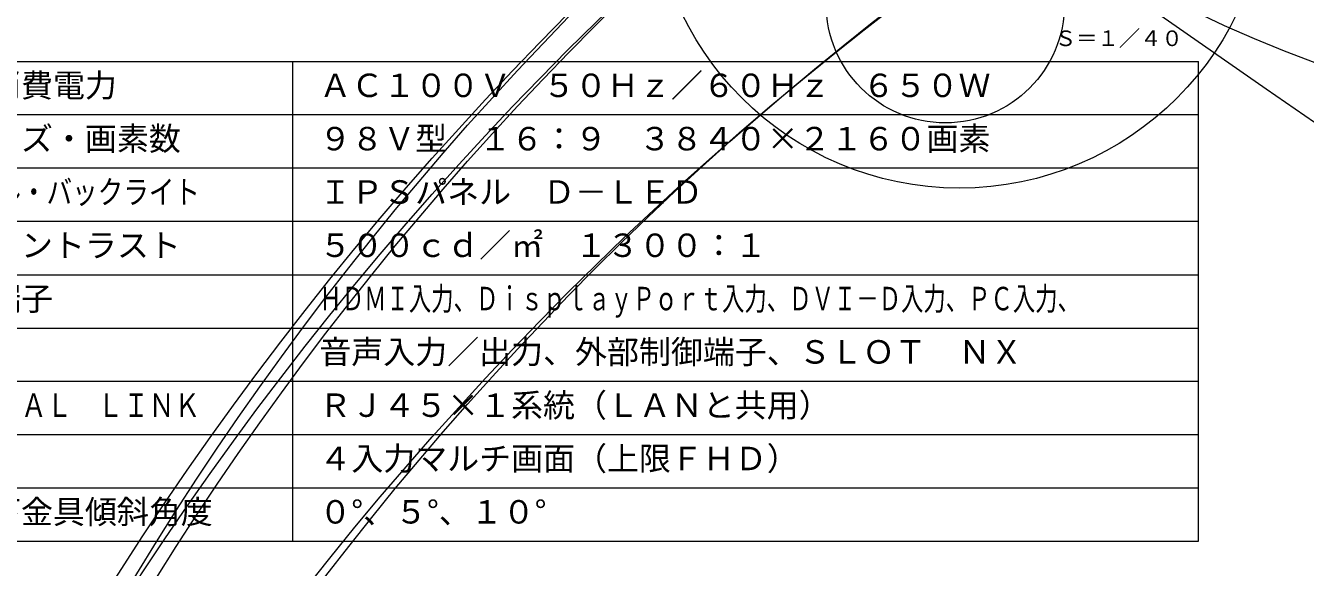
# Model space of a CAD drawing. Units: millimetres, scale not verified. Extents: x -2243 to 8485, y -2083 to 9787.
# Drawn here: x -47.6 to 72.5, y -58.9 to -8.1 of the extents above; entities that cross this region are included whole.
import ezdxf
from ezdxf.enums import TextEntityAlignment as Align

# ---------------------------------------------------------------- set-up
doc = ezdxf.new("R2010")
doc.units = ezdxf.units.MM
doc.header["$LTSCALE"] = 0.125
doc.layers.add('0-1_MOJI1', color=7, linetype='Continuous')
doc.layers.add('0-3_TOUROKU', color=7, linetype='Continuous')
doc.layers.add('0-2_WAKU', color=1, linetype='Continuous', lineweight=18)
doc.layers.add('0-5_GAIKEI', color=1, linetype='Continuous', lineweight=18)
doc.styles.add('ＭＳ ゴシック', font='')
doc.styles.get('ＭＳ ゴシック').set_extended_font_data('MS Gothic')

msp = doc.modelspace()

# ---------------------------------------------------------------- linework, layer by layer
at = {"layer": '0-2_WAKU', "color": 4}
for p, q in [((-62.4976, -11.4967), (62.5024, -11.4967)), ((-22.4976, -56.4967), (-22.4976, -11.4967))]:
    msp.add_line(p, q, dxfattribs=at)
at = {"layer": '0-2_WAKU'}
for p, q in [((62.5024, -16.4967), (-62.4976, -16.4967)), ((62.5024, -21.4967), (-62.4976, -21.4967)), ((62.5024, -26.4967), (-62.4976, -26.4967)), ((-62.4976, -31.4967), (62.5024, -31.4967)), ((-62.4976, -36.4967), (62.5024, -36.4967)), ((-62.4976, -41.4967), (62.5024, -41.4967)), ((-62.4976, -46.4967), (62.5024, -46.4967)), ((-62.4976, -51.4967), (62.5024, -51.4967))]:
    msp.add_line(p, q, dxfattribs=at)
at = {"layer": '0-2_WAKU', "color": 4}
msp.add_lwpolyline([(-62.4976, -56.4967), (62.5024, -56.4967), (62.5024, -11.4967)], dxfattribs=at)
at = {"layer": '0-5_GAIKEI', "color": 7}
for centre, radius in [((3121.0148, 4423.2157), 5363.6628), ((3121.0148, 4419.842), 5363.6628), ((3121.0149, 4397.077), 5363.6629), ((116.601, 106.2548), 125.487), ((222.419, -226.1262), 309.8299), ((222.419, -229.4998), 309.8299), ((211.0554, -210.0156), 290.1948), ((211.0554, -213.3892), 290.1948), ((222.419, -252.265), 309.8299), ((211.0554, -236.1544), 290.1948), ((41.7926, -1023.9226), 1059.4024), ((41.6161, -974.7821), 1010.1821), ((40.0742, 5.5145), 28.8924), ((38.7581, -6.0802), 11.1836)]:
    msp.add_circle(centre, radius, dxfattribs=at)

# ---------------------------------------------------------------- texts
at = {"layer": '0-1_MOJI1', "style": 'ＭＳ ゴシック'}
for s, p in [('電源・消費電力', (-59.9976, -15.4967)), ('ＡＣ１００Ｖ\u3000５０Ｈｚ／６０Ｈｚ\u3000６５０Ｗ', (-19.9976, -15.4967)), ('画面サイズ・画素数', (-59.9976, -20.4967)), ('９８Ｖ型\u3000１６：９\u3000３８４０×２１６０画素', (-19.9976, -20.4967)), ('ＩＰＳパネル\u3000Ｄ－ＬＥＤ', (-19.9976, -25.4967)), ('輝度・コントラスト', (-59.9976, -30.4967)), ('５００ｃｄ／㎡\u3000１３００：１', (-19.9976, -30.4967)), ('入出力端子', (-59.9976, -35.4967)), ('音声入力／出力、外部制御端子、ＳＬＯＴ\u3000ＮＸ', (-19.9976, -40.4967)), ('ＲＪ４５×１系統（ＬＡＮと共用）', (-19.9976, -45.4967)), ('４入力マルチ画面（上限ＦＨＤ）', (-19.9976, -50.4967)), ('天井吊下金具傾斜角度', (-59.9976, -55.4967)), ('０°、５°、１０°', (-19.9976, -55.4967))]:
    msp.add_text(s, height=2.199, dxfattribs=at).set_placement(p, align=Align.BOTTOM_LEFT)
for s, width, p in [('液晶パネル・バックライト', 0.8, (-59.9976, -25.4967)), ('ＨＤＭＩ入力、ＤｉｓｐｌａｙＰｏｒｔ入力、ＤＶＩ－Ｄ入力、ＰＣ入力、', 0.7, (-19.9976, -35.4967)), ('ＤＩＧＩＴＡＬ\u3000ＬＩＮＫ', 0.8, (-59.9976, -45.4967))]:
    msp.add_text(s, height=2.199, dxfattribs=dict(at, width=width)).set_placement(p, align=Align.BOTTOM_LEFT)
at = {"layer": '0-3_TOUROKU', "style": 'ＭＳ ゴシック'}
msp.add_text('Ｓ＝１／４０', height=1.466, dxfattribs=at).set_placement((49.0357, -10.4967), align=Align.BOTTOM_LEFT)

doc.saveas('drawing.dxf')
